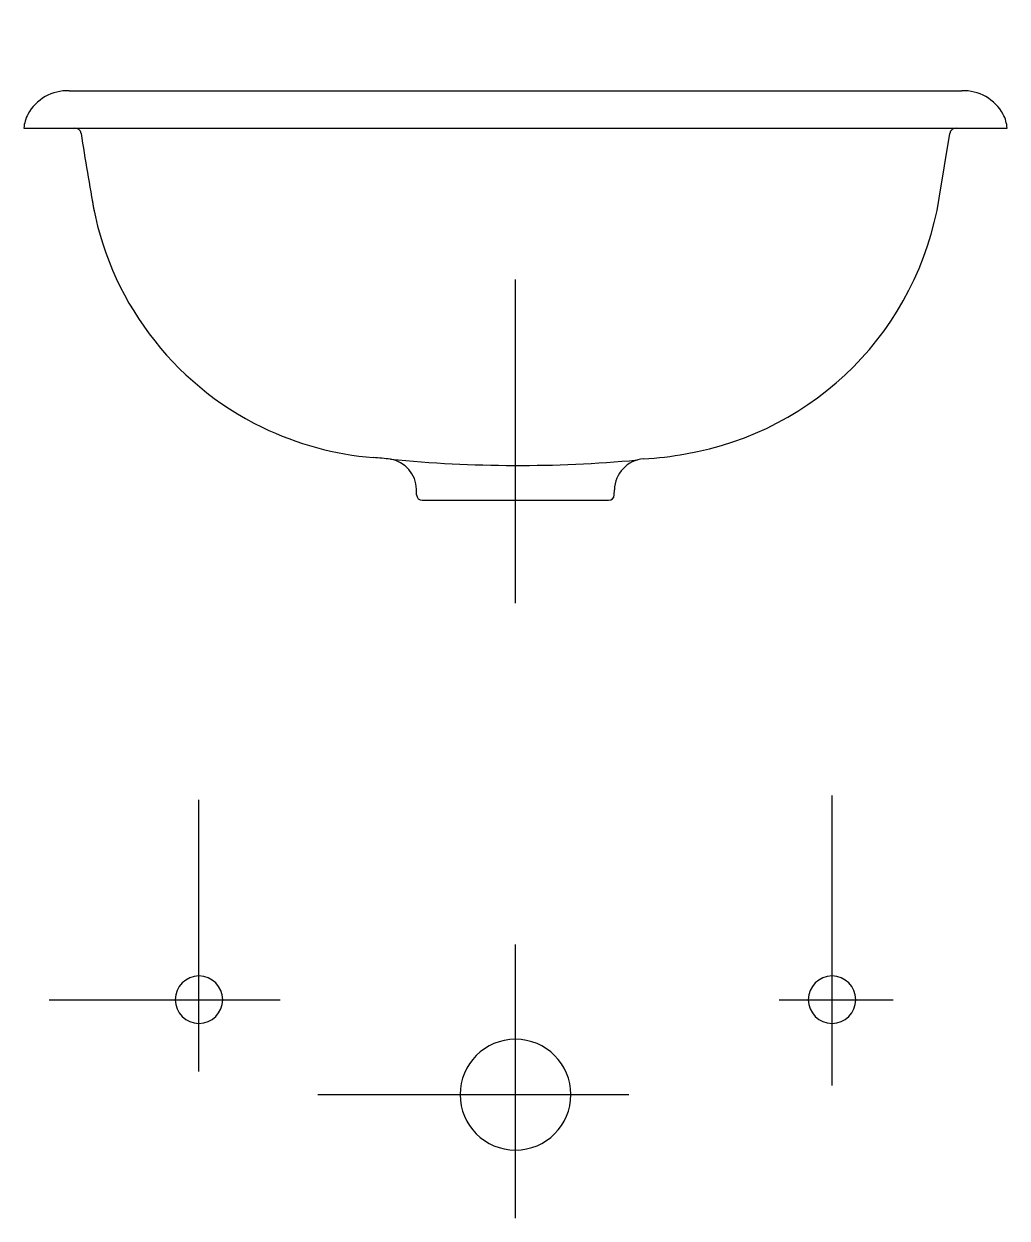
# Model space of a CAD drawing. Extents: x -990.405 to -990.101, y 867.853 to 868.222.
import ezdxf

# ---------------------------------------------------------------- set-up
doc = ezdxf.new("R2010")
doc.units = 0
doc.header["$LTSCALE"] = 0.2
doc.header["$MEASUREMENT"] = 0
doc.linetypes.add('AXES', pattern=[0.54, 0.3, -0.08, 0.08, -0.08])
doc.linetypes.add('CONTINU', pattern=[0])
doc.layers.get('0').update_dxf_attribs({"linetype": 'CONTINUOUS'})
doc.layers.add('DECA_EIXOS', color=5, linetype='AXES')

msp = doc.modelspace()

# ---------------------------------------------------------------- linework, layer by layer
at = {"linetype": 'CONTINU'}
for points in [[(-990.39059, 868.2014, 0.283999), (-990.40339, 868.1941)], [(-990.10212, 868.1941, 0.283944), (-990.11493, 868.2014)], [(-990.40339, 868.1941, 0.107352), (-990.40461, 868.18984)], [(-990.10091, 868.18984, 0.107353), (-990.10212, 868.1941)], [(-990.38693, 868.1882, 0.367592), (-990.38886, 868.18984)], [(-990.11666, 868.18984, 0.367628), (-990.11859, 868.1882)], [(-990.38693, 868.1882, 0.00659), (-990.3829, 868.16413)], [(-990.38364, 868.16809, 0.244042), (-990.33096, 868.09741)], [(-990.20025, 868.08917, 0.320483), (-990.12187, 868.16815)], [(-990.33096, 868.09741, 0.091971), (-990.29668, 868.08803)], [(-990.29138, 868.08753, 0.018001), (-990.29668, 868.08803)], [(-990.29138, 868.08753, 0.047286), (-990.21512, 868.0873)], [(-990.28329, 868.07829, 0.352432), (-990.29138, 868.08753)], [(-990.2132, 868.08764, 0.385624), (-990.22222, 868.07811)], [(-990.2132, 868.08764, 0.028454), (-990.20025, 868.08917)], [(-990.28329, 868.07654, 0.414133), (-990.28155, 868.07484)], [(-990.22401, 868.07484, 0.408341), (-990.22227, 868.0765)], [(-990.35053, 867.92787, 1), (-990.35053, 867.9132)], [(-990.35053, 867.9132, 1), (-990.35053, 867.92787)], [(-990.15498, 867.92787, 1), (-990.15498, 867.9132)], [(-990.15498, 867.9132, 1), (-990.15498, 867.92787)], [(-990.25276, 867.90831, 1), (-990.25276, 867.87409)], [(-990.25276, 867.87409, 1), (-990.25276, 867.90831)]]:
    msp.add_lwpolyline(points, format="xyb", dxfattribs=at)
for points in [[(-990.39059, 868.2014), (-990.11493, 868.2014)], [(-990.40461, 868.18984), (-990.10091, 868.18984)], [(-990.12187, 868.16815), (-990.11859, 868.1882)], [(-990.28329, 868.07654), (-990.28329, 868.07829)], [(-990.22227, 868.0765), (-990.22222, 868.07811)], [(-990.28155, 868.07484), (-990.22401, 868.07484)]]:
    msp.add_lwpolyline(points, dxfattribs=at)
at = {"layer": 'DECA_EIXOS'}
for points in [[(-990.25276, 868.04305), (-990.25276, 868.22205)], [(-990.15498, 867.89407), (-990.15498, 867.98363)], [(-990.35053, 867.89833), (-990.35053, 867.9823)], [(-990.25276, 867.85305), (-990.25276, 867.93757)], [(-990.39684, 867.92054), (-990.32545, 867.92054)], [(-990.17133, 867.92054), (-990.13608, 867.92054)], [(-990.31381, 867.8912), (-990.21772, 867.8912)]]:
    msp.add_lwpolyline(points, dxfattribs=at)

doc.saveas('drawing.dxf')
